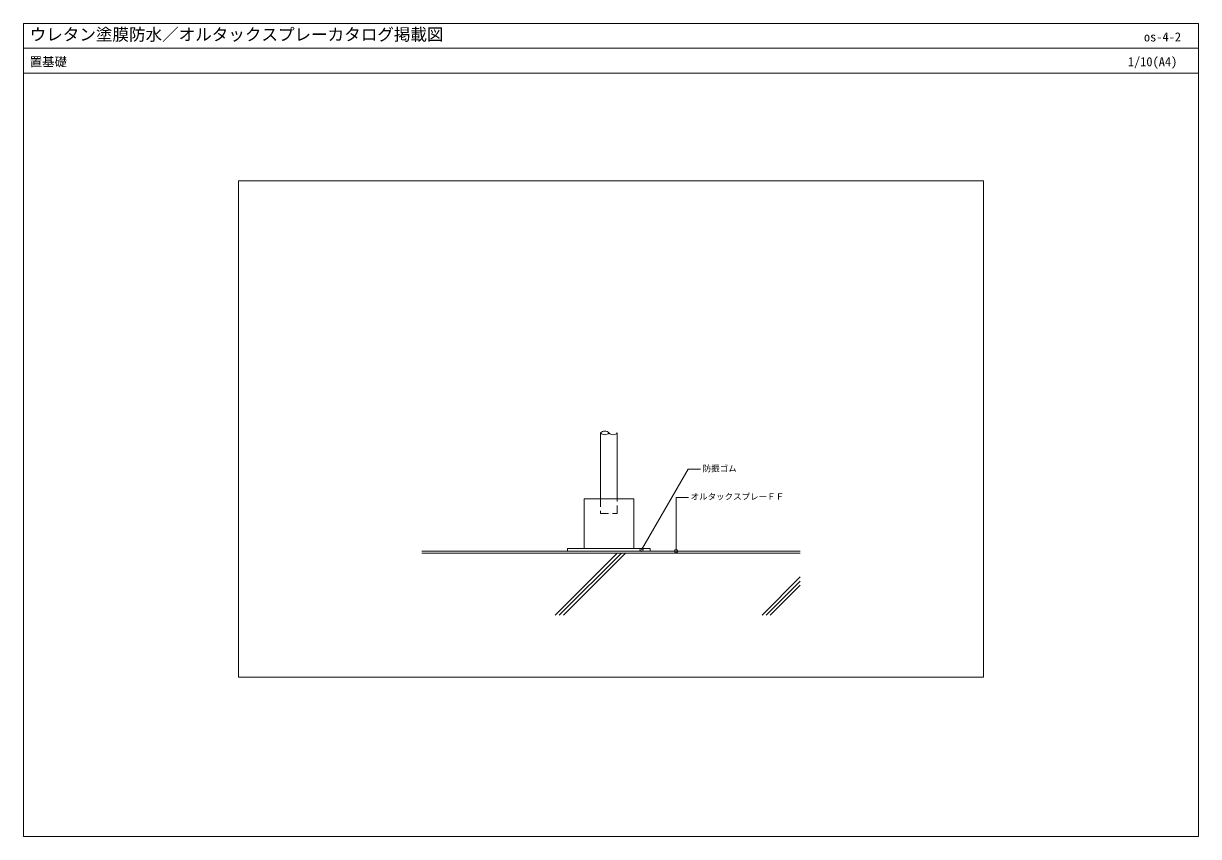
# Model space of a CAD drawing. Units: millimetres, scale not verified. Extents: x -1420 to 1420, y -983 to 982.
import ezdxf
from ezdxf.enums import TextEntityAlignment as Align

# ---------------------------------------------------------------- set-up
doc = ezdxf.new("R2010")
doc.units = ezdxf.units.MM
doc.header["$LTSCALE"] = 3
doc.linetypes.add('USER1', pattern=[9.525, 6.35, -3.175])
for name, color, linetype, lineweight in [('0-0_0', 7, 'Continuous', 18), ('0-1_WAKU', 7, 'Continuous', 18), ('0-3_KANAMONO', 4, 'Continuous', 18), ('0-4_KUTAI', 3, 'Continuous', 18), ('0-5_BOUSUI', 1, 'Continuous', 18), ('0-6_HATCH', 9, 'Continuous', 18), ('0-9_MOJI', 7, 'Continuous', 18)]:
    doc.layers.add(name, color=color, linetype=linetype, lineweight=lineweight)
doc.styles.add('ＭＳ ゴシック', font='')
doc.styles.get('ＭＳ ゴシック').set_extended_font_data('MS Gothic')

msp = doc.modelspace()

# ---------------------------------------------------------------- linework, layer by layer
at = {"layer": '0-0_0'}
msp.add_line((-1419.914, 922.135), (1420.086, 922.135), dxfattribs=at)
msp.add_lwpolyline([(-899.914, -598.227), (900.086, -598.227), (900.086, 601.773), (-899.914, 601.773)], close=True, dxfattribs=at)
at = {"layer": '0-1_WAKU'}
for points in [[(-1419.914, -983.227), (1420.086, -983.227), (1420.086, 982.135), (-1419.914, 982.135)], [(1420.086, 862.135), (-1419.914, 862.135), (-1419.914, 982.135), (1420.086, 982.135)]]:
    msp.add_lwpolyline(points, close=True, dxfattribs=at)
at = {"layer": '0-3_KANAMONO'}
for p, q in [((-24.914, -167.227), (-24.914, -7.573)), ((15.086, -167.227), (15.086, -7.573))]:
    msp.add_line(p, q, dxfattribs=at)
at = {"layer": '0-3_KANAMONO', "linetype": 'USER1'}
msp.add_lwpolyline([(-24.914, -167.227), (-24.914, -202.227), (15.086, -202.227), (15.086, -167.227)], dxfattribs=at)
at = {"layer": '0-3_KANAMONO'}
for centre, start, end in [((-14.914, -16.451), 41.59806, 138.40194), ((-14.914, 1.304), 221.59806, 318.40194), ((5.086, 1.304), 221.59806, 318.40194)]:
    msp.add_arc(centre, 13.372, start, end, dxfattribs=at)
at = {"layer": '0-4_KUTAI'}
msp.add_line((457.586, -298.227), (-457.414, -298.227), dxfattribs=at)
msp.add_lwpolyline([(-64.914, -287.227), (55.086, -287.227), (55.086, -167.227), (-64.914, -167.227)], close=True, dxfattribs=at)
at = {"layer": '0-5_BOUSUI'}
msp.add_line((457.586, -293.227), (-457.414, -293.227), dxfattribs=at)
msp.add_lwpolyline([(-104.914, -293.227), (95.086, -293.227), (95.086, -287.227), (-104.914, -287.227)], close=True, dxfattribs=at)
at = {"layer": '0-6_HATCH'}
for p, q in [((-134.914, -448.227), (15.086, -298.227)), ((-124.914, -448.227), (25.086, -298.227)), ((-114.914, -448.227), (35.086, -298.227)), ((365.086, -448.227), (457.586, -355.727)), ((375.086, -448.227), (457.586, -365.727)), ((385.086, -448.227), (457.586, -375.727))]:
    msp.add_line(p, q, dxfattribs=at)
at = {"layer": '0-9_MOJI'}
for p, q in [((74.143, -290.217), (186.643, -95.361)), ((216.643, -95.361), (186.643, -95.361)), ((187.586, -163.323), (157.586, -163.323)), ((157.586, -293.227), (157.586, -163.323))]:
    msp.add_line(p, q, dxfattribs=at)
for centre in [(74.143, -290.217), (157.586, -293.227)]:
    msp.add_circle(centre, 4, dxfattribs=at)

# ---------------------------------------------------------------- texts
at = {"layer": '0-1_WAKU', "style": 'ＭＳ ゴシック'}
for s, height, p in [('ウレタン塗膜防水／オルタックスプレーカタログ掲載図', 29.33, (-1404.914, 932.135)), ('os-4-2', 21.99, (1288.131, 932.135)), ('置基礎', 21.99, (-1404.914, 872.135)), ('1/10(A4)', 21.99, (1249.147, 872.135))]:
    msp.add_text(s, height=height, dxfattribs=at).set_placement(p, align=Align.BOTTOM_LEFT)
at = {"layer": '0-9_MOJI', "style": 'ＭＳ ゴシック'}
for s, p in [('防振ゴム', (221.643, -105.361)), ('オルタックスプレーＦＦ', (192.586, -173.323))]:
    msp.add_text(s, height=14.66, dxfattribs=at).set_placement(p, align=Align.BOTTOM_LEFT)

doc.saveas('drawing.dxf')
